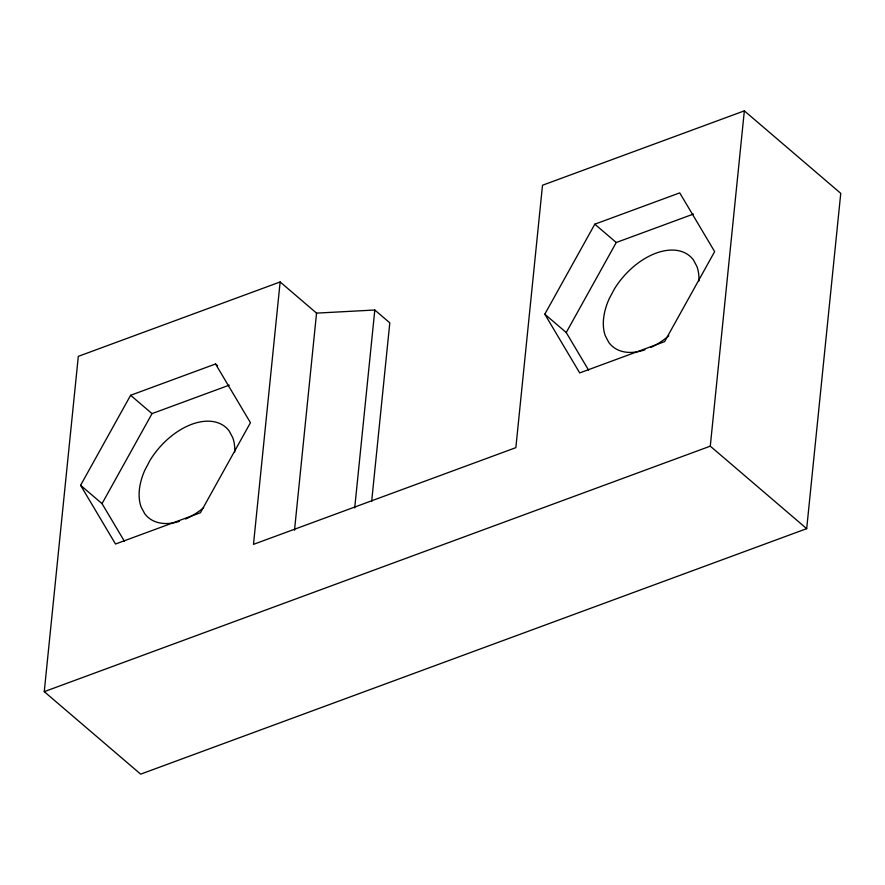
<?xml version="1.0" encoding="UTF-8"?>
<svg xmlns="http://www.w3.org/2000/svg" width="885" height="885" viewBox="0 0 885 885"><rect width="100%" height="100%" fill="white"/><g stroke="black" fill="none" stroke-linecap="round" stroke-linejoin="round"><path stroke-width="1.33" d="M280.136 281.961L253.486 544.363L515.855 447.655L542.505 185.242L744.34 110.857L840.75 193.35L806.689 528.655L140.66 774.143L44.25 691.65L78.311 356.345L280.136 281.961L316.553 313.124L374.809 310.015L389.798 322.848L371.656 501.529M294.506 530.237L316.553 313.124M354.708 507.913L374.809 310.015M806.689 528.655L710.279 446.162L744.34 110.857M215.542 363.978L250.444 422.698L200.43 512.725L115.515 544.021L80.601 485.301L130.615 395.285L215.542 363.978L217.577 365.726M124.376 541.211L102.029 503.631L152.043 413.616L229.248 385.163M544.806 314.197L594.82 224.182L679.735 192.886L714.649 251.605L664.635 341.621L579.708 372.917L544.806 314.197L566.234 332.528L588.569 370.118M566.234 332.528L616.248 242.512L693.442 214.059M44.25 691.65L710.279 446.162M594.82 224.182L616.248 242.512M130.615 395.285L152.043 413.616M80.601 485.301L102.029 503.631M234.724 452.135A59.472 37.048 -49.4 0 0 232.777 437.721L229.215 431.028A59.472 37.048 -49.4 0 0 150.107 460.189L144.863 470.123A59.472 37.048 -49.4 0 0 141.124 506.95L144.675 513.643A59.472 37.048 -49.4 0 0 179.412 521.353M203.605 507.724A59.472 37.048 -49.4 0 1 185.573 519.019M698.918 281.032A59.472 37.048 -49.4 0 0 696.971 266.617L693.42 259.925A59.472 37.048 -49.4 0 0 614.312 289.085L609.068 299.019A59.472 37.048 -49.4 0 0 605.329 335.846L608.88 342.539A59.472 37.048 -49.4 0 0 644.944 349.807M668.783 335.813A59.472 37.048 -49.4 0 1 650.951 347.396"/></g></svg>
